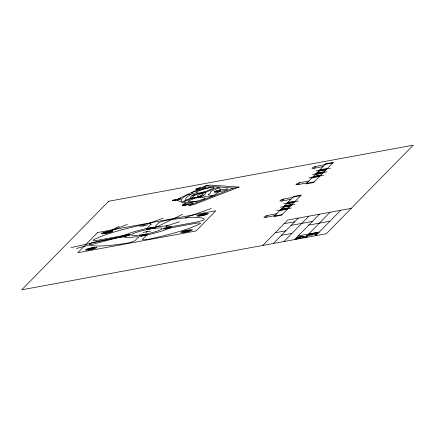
<?xml version="1.0" encoding="UTF-8"?>
<svg xmlns="http://www.w3.org/2000/svg" width="435" height="435" viewBox="0 0 435 435"><rect width="100%" height="100%" fill="white"/><g stroke="black" fill="none" stroke-linecap="round" stroke-linejoin="round"><path stroke-width="0.65" d="M195.75 194.347L193.733 194.739A6.378 0.832 -11.9 0 0 193.292 195.103L195.25 194.815A6.405 0.837 -11.9 0 0 195.75 194.423M305.533 237.374L306.316 237.189A9.934 1.294 -11.9 0 0 306.409 237.031L306.43 236.917M306.387 236.069L306.626 236.02A2.36 0.31 -11.9 0 0 306.713 235.971A5.106 0.669 -11.9 0 1 306.811 235.895L306.882 235.841A5.106 0.669 -11.9 0 0 306.979 235.765A6.313 0.826 -11.9 0 0 307.066 235.716A2.735 0.359 -11.9 0 1 307.181 235.645L307.888 235.482L307.262 236.036M302.749 236.711L302.423 236.602M306.387 235.944L308.703 234.411L314.641 233.073A4.774 0.625 -11.9 0 1 316.18 232.91L316.832 232.899M296.643 238.26L296.632 238.266A8.216 1.071 -11.9 0 0 296.518 238.445L296.121 238.853A8.216 1.071 -11.9 0 0 295.882 239.032L296.719 238.929M299.753 182.689L297.861 184.63L295.963 184.663L297.116 183.494L299.753 182.689L308.861 181.014M71.057 247.58L122.333 236.374L121.044 236.836M76.413 248.45L124.383 236.02M90.431 249.347L91.703 248.053M106.45 233.029L107.722 231.73M119.369 226.189L108.592 231.643C106.069 231.67 113.921 230.648 108.592 231.643M127.33 224.406L110.61 231.028L110.365 230.816L110.778 230.963M125.72 236.167L126.993 234.867M142.854 226.298L144.126 225.004M142.751 235.895L144.018 234.601M146.182 232.399L147.454 231.105M149.613 228.902L150.885 227.603M163.266 218.152L148.275 223.601L150.352 223.405L148.444 223.824M166.638 228.631L167.91 227.336M182.58 214.286L153.609 228.467L152.989 228.348L153.729 228.408M179.682 221.719L166.192 225.972M185.908 231.768L187.18 230.474M201.927 215.445L203.199 214.15M211.312 208.463L185.353 217.69L185.631 217.864M267.672 215.385L265.769 217.326L263.871 217.364L265.024 216.19L267.677 215.385L276.769 213.71M283.696 199.061L281.043 199.872L279.89 201.041L281.782 201.008L283.691 199.067L292.788 197.387M315.783 166.366L313.135 167.17L311.982 168.345L313.874 168.312L315.783 166.371L324.88 164.691M262.735 245.449L287.633 220.083L351.224 208.37M273.338 243.497L298.231 218.131M283.935 241.545L308.834 216.179M294.533 239.593L319.431 214.227M308.687 234.019L330.029 212.275M306.463 236.852L307.317 235.993M315.631 234.378L315.554 234.454A4.611 0.604 -11.9 0 0 315.38 234.568M315.734 235.688L340.627 210.322M167.85 225.7L165.963 226.037M298.067 237.613L299.204 237.205A2.991 0.391 -11.9 0 1 302.352 236.607M296.855 238.788L301.063 237.896M297.35 237.662L296.692 238.217M307.382 235.862L311.476 235.058M302.689 236.765L301.004 237.113A4.013 0.522 -11.9 0 1 300.253 237.265M190.704 194.565L187.615 196.62A88.892 11.604 -11.9 0 0 185.816 198.529L185.674 200.323M201.922 196.288L201.992 196.25A6.346 0.826 -11.9 0 0 202.405 195.87L199.964 196.245A6.4 0.837 -11.9 0 0 199.551 196.625L201.922 196.288L201.617 196.299A3.007 0.391 -11.9 0 1 201.862 195.935L202.362 195.766M220.094 190.024A84.042 10.967 -11.9 0 0 220.251 189.116C219.251 186.468 215.896 188.078 214.02 188.719L207.082 191.743A11.81 1.544 -11.9 0 0 205.635 192.901A36.219 4.725 -11.9 0 1 203.819 195.108L203.7 195.184A12.316 1.609 -11.9 0 0 203.194 195.755C207.397 198.311 212.438 196.321 216.119 193.771A91.035 11.881 -11.9 0 0 218.838 191.694M204.738 192.776L204.831 192.732A6.204 0.81 -11.9 0 0 205.331 192.248L204.749 192.433A2.947 0.386 -11.9 0 0 204.455 192.781C202.166 194.227 201.758 192.08 205.309 192.205M178.073 198.974L198.599 189.192M202.427 187.365L205.586 185.865L210.176 185.109L239.076 187.083L194.249 204.406L189.307 205.418L187.659 204.716M194.733 198.251L189.644 200.426A9.526 1.245 -11.9 0 0 188.502 201.193A11.158 1.457 -11.9 0 0 188.513 201.487M219.115 187.833L212.052 190.851A11.185 1.463 -11.9 0 0 210.605 192.004A34.267 4.475 -11.9 0 1 208.833 194.179L208.713 194.255A11.647 1.522 -11.9 0 0 208.213 194.815L212.416 195.832M189.307 205.418L233.296 188.137L239.076 187.083M183.075 204.727L182.455 205.037A6.552 0.854 -11.9 0 0 182.314 205.315L184.282 204.907A6.612 0.865 -11.9 0 0 184.386 204.706L183.075 204.727L191.313 202.824L192.765 202.976A10.108 1.321 -11.9 0 1 192.683 203.232L191.063 204.02L184.815 205.293M120.914 236.493L122.333 236.374M215.744 191.155L217.723 191.09A6.188 0.81 -11.9 0 1 217.484 191.318L215.439 192.031L214.357 191.873A6.193 0.81 -11.9 0 1 214.591 191.656C216.331 191.025 219.088 189.491 220.67 190.497A10.103 1.316 -11.9 0 1 220.268 190.873L217.212 191.987L214.738 192.101M204.483 191.96L212.405 188.551A12.436 1.62 -11.9 0 0 213.922 187.55A10.755 1.403 -11.9 0 0 213.955 187.458L213.188 187.191L209.599 187.572A8.591 1.12 -11.9 0 0 205.728 188.273L199.1 190.019L193.189 192.112A10.483 1.37 -11.9 0 0 191.715 192.939A11.321 1.479 -11.9 0 0 191.514 193.265L194.983 194.07L200.16 192.743A3.29 0.43 -11.9 0 1 201.247 192.542L204.472 191.965L201.247 192.542M175.18 199.507L175.849 199.736A9.994 1.305 -11.9 0 1 175.561 200.035L174.125 200.649L172.554 200.682A5.427 0.707 -11.9 0 1 172.972 200.203L180.759 198.55A2.773 0.364 -11.9 0 1 180.873 198.577L180.982 198.79A9.298 1.213 -11.9 0 1 180.699 199.083L180.188 199.371A3.605 0.473 -11.9 0 1 179.943 199.48L174.065 200.666M192.982 197.593L191.008 197.968A6.085 0.794 -11.9 0 0 190.601 198.393L192.765 197.947A6.335 0.826 -11.9 0 0 192.999 197.61L192.721 197.691A2.991 0.391 -11.9 0 0 192.4 198.034L192.602 198.045M318.681 171.009L326.582 169.286M311.813 178.002L319.714 176.278M286.589 203.705L294.49 201.981M279.727 210.698L287.622 208.979M197.262 188.485L198.028 188.589A6.525 0.854 -11.9 0 1 197.642 188.866L195.842 189.176A6.536 0.854 -11.9 0 1 196.223 188.899L199.447 187.866L205.499 186.871L206.027 186.925L205.94 187.246A10.081 1.316 -11.9 0 1 205.494 187.561L203.346 188.377L197.452 189.388M195.723 194.363L195.375 194.488A2.936 0.386 -11.9 0 0 195.103 194.809M173.407 200.035L173.984 199.991A5.405 0.707 -11.9 0 1 173.56 200.475L172.711 200.709M153.609 228.467L155.366 227.994M306.931 236.221L306.436 236.254M110.61 231.028L112.491 230.577M210.698 187.42L203.749 189.203L197.577 191.346A9.956 1.3 -11.9 0 0 196.076 192.172A10.712 1.397 -11.9 0 0 195.88 192.498L198.534 193.14M185.446 217.93L187.365 217.516M204.89 198.626A11.43 1.49 -11.9 0 1 204.57 198.871L195.919 201.465A8.591 1.12 -11.9 0 1 191.987 202.193L187.583 202.634L183.983 202.367A11.778 1.539 -11.9 0 1 183.989 202.068A10.038 1.31 -11.9 0 1 185.12 201.296L191.21 198.719L199.567 197.12L200.986 197.05L204.733 197.947A11.669 1.522 -11.9 0 1 204.89 198.626M309.698 234.606L310.247 234.503A11.663 1.522 -11.9 0 1 310.846 234.389M195.728 198.072L200.301 197.207A3.627 0.473 -11.9 0 0 201.035 197.055M312.379 234.889L315.614 234.296M312.047 234.954L311.607 235.036M325.195 164.37L332.77 162.978M313.874 168.312L322.966 166.638M327.272 168.579L320.013 169.65M315.919 170.96L330.339 168.307M318.458 171.232L326.032 169.84M324.157 171.754L316.582 173.146L323.836 172.081M217.098 192.014L224.487 190.633L227.266 189.589A9.401 1.229 -11.9 0 0 227.663 189.22L227.206 188.893A3.746 0.489 -11.9 0 0 227.005 188.882L219.017 190.215M312.488 174.457L326.902 171.803M323.145 172.782L315.25 174.506L322.824 173.108M313.374 176.414L320.948 175.022M320.405 175.577L313.151 176.643M309.051 177.953L323.471 175.3M297.855 184.636L306.947 182.961M306.637 183.276L314.217 181.884M293.103 197.071L300.677 195.674M103.296 233.078L110.876 231.681M139.7 226.347L147.28 224.955M198.773 215.499L206.353 214.102M281.782 201.008L290.879 199.333M295.18 201.28L287.921 202.346M146.459 228.951L154.039 227.554M283.827 203.656L298.247 201.003M286.366 203.933L293.946 202.536M292.07 204.45L284.49 205.842L291.749 204.776M122.567 236.216L130.147 234.818M143.028 232.448L150.608 231.05M163.489 228.679L171.064 227.287M280.396 207.152L294.816 204.499M291.053 205.478L283.158 207.201L290.738 205.804M281.282 209.115L288.856 207.718M288.313 208.273L281.059 209.344M139.597 235.944L147.171 234.552M276.964 210.649L291.379 207.995M87.277 249.396L94.857 248.004M182.754 231.817L190.334 230.425M265.763 217.331L274.86 215.657M274.545 215.977L282.125 214.58M284.077 223.704L294.674 221.752M291.118 225.379L312.319 221.475M308.763 225.096L329.958 221.197M275.186 232.763L285.784 230.811M281.336 235.346L291.939 233.394M298.089 235.971L319.29 232.067M300.139 237.287L300.106 237.292A5.356 0.701 -11.9 0 0 299.264 237.456A4.714 0.614 -11.9 0 0 298.753 237.559L298.644 237.581A4.073 0.533 -11.9 0 1 298.443 237.619L298.116 237.662M303.467 236.662L306.409 236.107A6.824 0.892 -11.9 0 0 306.37 236.178M302.292 237.673L302.738 237.592A3.333 0.435 -11.9 0 0 302.999 237.543L303.195 237.499A7.814 1.022 -11.9 0 1 303.967 237.352L305.479 237.091M185.299 204.02L186.648 204.2A10.87 1.419 -11.9 0 1 186.555 204.461L184.886 205.271L182.787 205.434M197.175 201.182L191.9 201.72L188.513 201.487M199.627 187.833L200.274 187.882L200.176 188.214A10.837 1.414 -11.9 0 1 199.73 188.529L197.686 189.334L196.016 189.377M315.402 234.634L316.163 234.46A2.382 0.31 -11.9 0 0 316.316 234.356L316.457 234.199A37.356 4.877 -11.9 0 1 316.609 234.041L317.349 233.372A6.498 0.848 -11.9 0 0 316.849 232.899M205.586 185.865L233.296 188.137M176.876 200.143L185.783 203.923M201.753 193.406A9.325 1.218 -11.9 0 0 199.915 194.097L197.941 195.212A23.713 3.094 -11.9 0 0 197.441 195.745L197.381 196.169L197.92 196.5A8.053 1.049 -11.9 0 0 198.626 196.582M309.589 234.628A10.407 1.359 -11.9 0 1 309.04 234.731L308.312 234.835L310.003 234.253A7.096 0.924 -11.9 0 1 312.847 233.66A6.612 0.865 -11.9 0 1 315.212 233.296A5.35 0.696 -11.9 0 1 315.674 233.242L316.528 233.258L311.928 234.182A10.772 1.408 -11.9 0 0 310.846 234.389M297.317 237.668A4.219 0.549 -11.9 0 1 298.666 237.075L299.101 236.944A3.29 0.43 -11.9 0 1 301.042 236.493A3.736 0.489 -11.9 0 1 301.401 236.428L301.895 236.346A2.637 0.343 -11.9 0 1 302.95 236.232L303.336 236.238A5.28 0.691 -11.9 0 1 303.548 236.564M192.661 195.174L192.645 195.277A12.256 1.599 -11.9 0 1 192.107 195.788A36.594 4.774 -11.9 0 0 190.459 197.746L190.465 197.838A12.354 1.615 -11.9 0 1 190.09 198.278L184.233 200.954C182.7 202.063 179.84 201.421 181.743 199.061A94.259 12.305 -11.9 0 1 183.38 197.398L186.669 195.201A9.01 1.174 -11.9 0 1 187.039 195.01L189.573 194.325L192.661 195.174M202.879 193.918L202.792 194.244A25.067 3.273 -11.9 0 1 202.237 194.831C199.877 196.174 194.575 198.915 192.825 196.593A25.094 3.273 -11.9 0 1 193.336 196.054C196.011 194.516 199.98 192.498 202.879 193.918M108.668 201.264L21.75 289.819L326.332 233.736L413.25 145.181L108.668 201.264M97.63 232.529L77.794 252.735L196.006 230.969L215.836 210.763L97.63 232.529M138.314 237.249L134.986 240.642A7.852 1.022 -11.9 0 1 124.421 243.616A58.872 7.683 -11.9 0 1 89.316 244.176A7.852 1.022 -11.9 0 1 98.256 241.224L118.081 237.57A7.852 1.022 -11.9 0 1 124.312 237.086A23.55 3.072 -11.9 0 0 134.758 236.923A7.852 1.022 -11.9 0 1 138.314 237.249M151.07 224.253L147.742 227.646A7.852 1.022 -11.9 0 1 141.826 229.718A23.55 3.072 -11.9 0 0 127.172 234.171A7.852 1.022 -11.9 0 1 119.353 236.276L99.528 239.924A7.852 1.022 -11.9 0 1 93.721 239.69A58.872 7.683 -11.9 0 1 142.979 224.71A7.852 1.022 -11.9 0 1 151.07 224.253M145.888 235.857L142.566 239.245A7.852 1.022 -11.9 0 0 150.651 238.788A58.872 7.683 -11.9 0 0 199.915 223.808A7.852 1.022 -11.9 0 0 194.108 223.574L174.277 227.222A7.852 1.022 -11.9 0 0 166.458 229.327A23.55 3.072 -11.9 0 1 151.804 233.785A7.852 1.022 -11.9 0 0 145.888 235.857M158.644 222.861L155.322 226.249A7.852 1.022 -11.9 0 0 158.878 226.575A23.55 3.072 -11.9 0 1 169.318 226.412A7.852 1.022 -11.9 0 0 175.55 225.928L195.375 222.28A7.852 1.022 -11.9 0 0 204.314 219.327A58.872 7.683 -11.9 0 0 169.21 219.882A7.852 1.022 -11.9 0 0 158.644 222.861M293.739 196.419L273.909 216.625L281.483 215.233L301.319 195.021L293.739 196.419M325.831 163.723L306.001 183.929L313.575 182.537L333.411 162.326L325.831 163.723M184.859 231.882A3.545 0.462 -11.9 0 0 190.019 230.392A3.545 0.462 -11.9 0 0 184.761 231.083A3.545 0.462 -11.9 0 0 184.859 231.882M124.405 236.401A4.111 0.538 -11.9 0 0 130.38 234.677A4.111 0.538 -11.9 0 0 124.285 235.476A4.111 0.538 -11.9 0 0 124.405 236.401M148.297 229.136A4.111 0.538 -11.9 0 0 154.273 227.413A4.111 0.538 -11.9 0 0 148.177 228.212A4.111 0.538 -11.9 0 0 148.297 229.136M165.322 228.864A4.111 0.538 -11.9 0 0 171.303 227.141A4.111 0.538 -11.9 0 0 165.202 227.94A4.111 0.538 -11.9 0 0 165.322 228.864M139.358 235.123A15.698 2.05 -11.9 0 0 162.179 228.533A15.698 2.05 -11.9 0 0 138.912 231.589A15.698 2.05 -11.9 0 0 139.358 235.123M141.429 236.129A4.111 0.538 -11.9 0 0 147.411 234.405A4.111 0.538 -11.9 0 0 141.315 235.204A4.111 0.538 -11.9 0 0 141.429 236.129M183.739 232.388A5.905 0.772 -11.9 0 0 192.324 229.914A5.905 0.772 -11.9 0 0 183.575 231.061A5.905 0.772 -11.9 0 0 183.739 232.388M200.878 215.559A3.545 0.462 -11.9 0 0 206.038 214.074A3.545 0.462 -11.9 0 0 200.78 214.765A3.545 0.462 -11.9 0 0 200.878 215.559M199.757 216.07A5.905 0.772 -11.9 0 0 208.343 213.59A5.905 0.772 -11.9 0 0 199.594 214.738A5.905 0.772 -11.9 0 0 199.757 216.07M89.382 249.462A3.545 0.462 -11.9 0 0 94.542 247.972A3.545 0.462 -11.9 0 0 89.284 248.662A3.545 0.462 -11.9 0 0 89.382 249.462M88.261 249.967A5.905 0.772 -11.9 0 0 96.847 247.493A5.905 0.772 -11.9 0 0 88.098 248.641A5.905 0.772 -11.9 0 0 88.261 249.967M105.4 233.144A3.545 0.462 -11.9 0 0 110.561 231.654A3.545 0.462 -11.9 0 0 105.303 232.344A3.545 0.462 -11.9 0 0 105.4 233.144M104.28 233.649A5.905 0.772 -11.9 0 0 112.866 231.17A5.905 0.772 -11.9 0 0 104.117 232.317A5.905 0.772 -11.9 0 0 104.28 233.649M149.232 228.712A2.137 0.277 -11.9 0 0 152.337 227.815A2.137 0.277 -11.9 0 0 149.172 228.228A2.137 0.277 -11.9 0 0 149.232 228.712M142.37 235.705A2.137 0.277 -11.9 0 0 145.475 234.808A2.137 0.277 -11.9 0 0 142.31 235.226A2.137 0.277 -11.9 0 0 142.37 235.705M125.34 235.977A2.137 0.277 -11.9 0 0 128.445 235.079A2.137 0.277 -11.9 0 0 125.28 235.493A2.137 0.277 -11.9 0 0 125.34 235.977M166.262 228.44A2.137 0.277 -11.9 0 0 169.367 227.543A2.137 0.277 -11.9 0 0 166.203 227.962A2.137 0.277 -11.9 0 0 166.262 228.44"/></g></svg>
